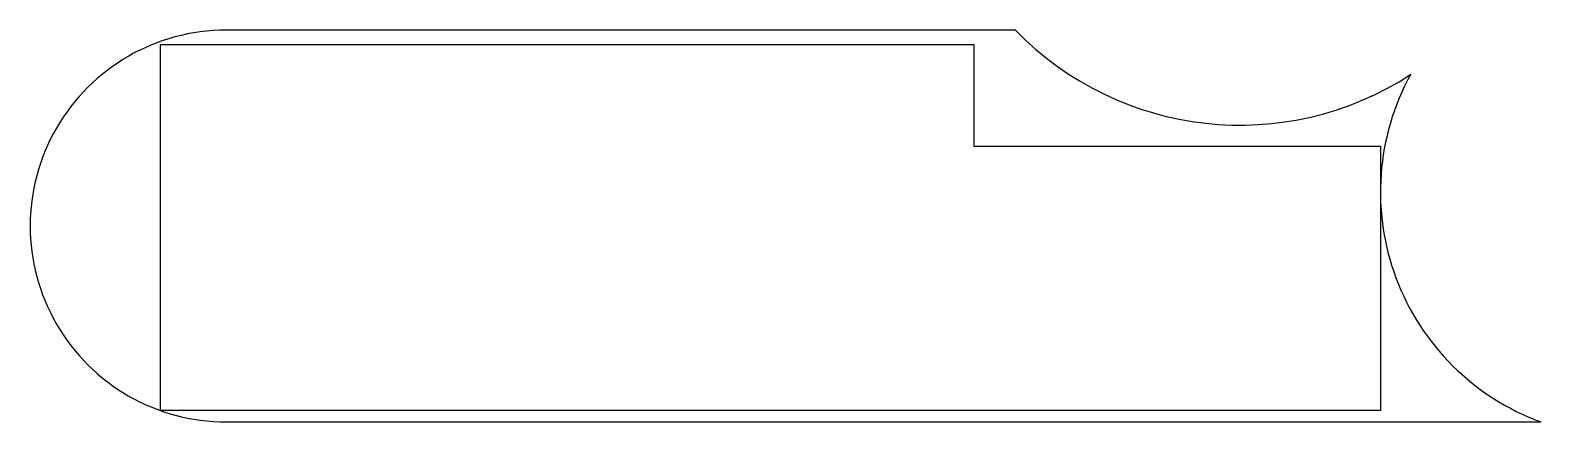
# Model space of a CAD drawing. Header units: millimetres. Extents: x -14 to 97, y 3 to 32.
import ezdxf

# ---------------------------------------------------------------- set-up
doc = ezdxf.new("R2010")
doc.units = ezdxf.units.MM
doc.layers.get('0').update_dxf_attribs({"linetype": 'CONTINUOUS'})

msp = doc.modelspace()

# ---------------------------------------------------------------- linework, layer by layer
for p, q in [((58.24, 31.95), (-0.01, 31.95)), ((0, 3.06), (96.98, 3.06))]:
    msp.add_line(p, q)
msp.add_lwpolyline([(55.16, 23.39), (85.16, 23.39), (85.16, 3.89), (-4.84, 3.89), (-4.84, 22.89), (-4.84, 30.89), (55.16, 30.89)], close=True)
for centre, radius, start, end in [((-0.01, 17.5), 14.45, 90, 270.0567), ((74.79, 48), 23.06, 224.1371, 303.1413), ((103.21, 20), 18.06, 151.2094, 249.8047)]:
    msp.add_arc(centre, radius, start, end)

doc.saveas('drawing.dxf')
